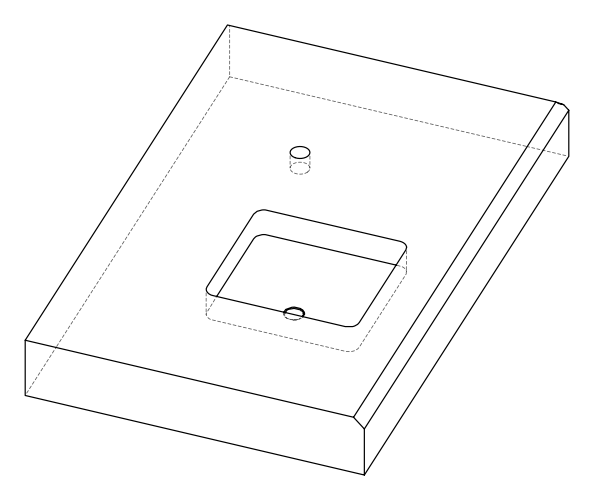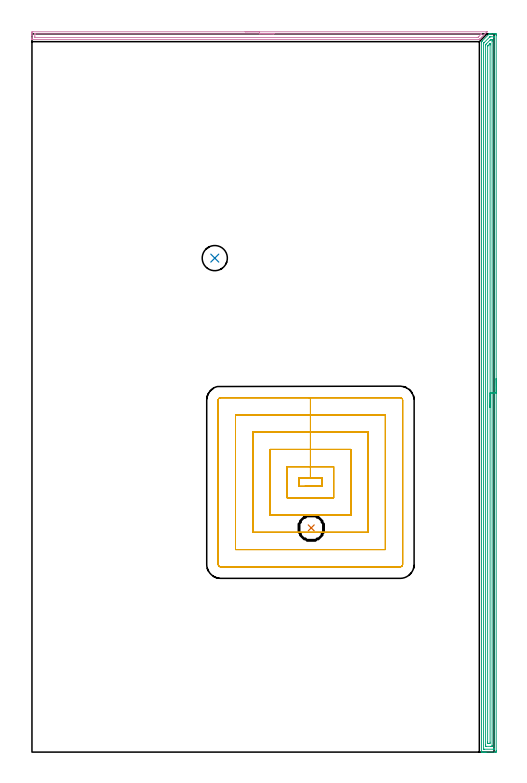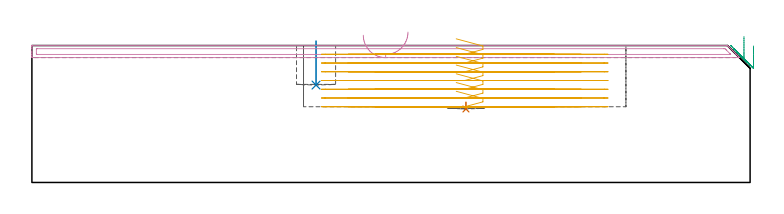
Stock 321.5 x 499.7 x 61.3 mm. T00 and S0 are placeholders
(PLAN: 5 operations, 2 tool changes, 44.7 min)
(1 INDEXABLE_INSERT_DRILL_BLIND_HOLE_FROM_SOLID | STEP1POCKET | NXT0302_006 | 0.02 min | 6764 mm3)
(2 INDEXABLE_INSERT_DRILL_BLIND_HOLE_FROM_SOLID_1 | STEP1POCKET_1 | NXT0302_006 | 0.08 min | 4196 mm3)
(3 AREA_MILL | FG_CHAMFER_SURFACE | UGT0205_001 | 16.17 min | 25995 mm3)
(4 AREA_MILL_1 | FG_CHAMFER_SURFACE_1 | UGT0205_001 | 5.22 min | 4564 mm3)
(5 MILL_RECTANGULAR_POCKET | POCKET_RECTANGULAR_STRAIGHT | UGT0201_008 | Follow Part, ap 4, ae 75% | 23.16 min | 519972 mm3)
(TOOL NXT0302_006 | Index. Insert Drill 17.5mm [880-D1750L25-05] | D17.5 PA176 FL88 Z2)
(TOOL UGT0205_001 | Chamfer Mill 20 x 3 x 45 deg. | D20 FL50 Z2)
(TOOL UGT0201_008 | End Mill 16 mm | D16 FL32 Z4)
(OP 1 INDEXABLE_INSERT_DRILL_BLIND_HOLE_FROM_SOLID)
G17 G21 G94 G90
T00 M6
G54
G17 G0 G90 X194.3 Y156. S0 M3
G43 Z71.3 H1
G94 G81 G98 Z32.9 F250. R35.9
G80
M5
M2
(OP 2 INDEXABLE_INSERT_DRILL_BLIND_HOLE_FROM_SOLID_1)
G17 G21 G94 G90
T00 M6
G54
G17 G0 G90 X127.2 Y343.7 S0 M3
G43 Z71.3 H1
G94 G81 G98 Z43.6 F250. R63.3
G80
M5
M2
(OP 3 AREA_MILL)
G17 G21 G94 G90
T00 M6
G54
G17 G0 G90 X323. Y259.85 S1061 M3
G43 Z71.3 H0
Z61.1
G94 G1 Y259.812 Z60.228 F250.
Y259.698 Z59.364
Y259.509 Z58.512
Y259.247 Z57.68
Y258.913 Z56.874
Y258.51 Z56.1
Y258.042 Z55.364
Y257.51 Z54.672
Y256.921 Z54.029
Y256.278 Z53.44
Y255.586 Z52.909
Y254.85 Z52.44
Y254.076 Z52.037
Y253.27 Z51.703
Y252.438 Z51.441
Y251.586 Z51.252
Y250.722 Z51.138
Y249.85 Z51.1
Y0.882
X322.998 Y0.617 Z51.102
X322.992 Y0.007 Z51.106
X322.985 Y0.004 Z51.112
X322.371 Y0. Z51.727
X316.112 Z57.983
X315.559 Z58.538
X315.218 Z58.879
X314.665 Z59.431
X314.323 Z59.772
X313.64 Z60.46
X313.281 Z60.819
X312.869 Z61.222
X312.839 Y0.004 Z61.252
X312.803 Y0.01 Z61.288
X312.8 Y0.171 Z61.3
Y493.723
X312.798 Y494.295 Z61.283
X312.948 Y494.45 Z61.147
X313.115 Y494.616 Z60.983
X313.297 Y494.798 Z60.801
X318.028 Y499.529 Z56.07
X318.15 Y499.654 Z55.941
X318.197 Y499.69 Z55.893
X318.239 Y499.699 Z55.851
X318.449 Y499.7 Z55.646
X318.636 Z55.463
X319.005 Z55.095
X319.688 Z54.407
X320.924 Z53.173
X321.477 Z52.618
X322.095 Z52.001
X322.371 Y499.699 Z51.725
X322.985 Y499.696 Z51.111
X322.991 Y499.693 Z51.105
X322.997 Y499.083 Z51.103
X323. Y498.454 Z51.1
Y249.85
X321.586 Z52.514
X321.585 Y2.404 Z52.515
X321.584 Y2.297 Z52.516
X321.58 Y2.186 Z52.52
X321.571 Y2.01 Z52.529
X321.477 Y2.008 Z52.623
X320.986 Y2.001 Z53.114
X314.727 Y2. Z59.373
X314.323 Y2.003 Z59.777
X314.266 Y2.006 Z59.834
X314.233 Y2.01 Z59.867
X314.221 Y2.02 Z59.879
X314.219 Y2.077 Z59.881
X314.215 Y2.295 Z59.885
Y2.404
X314.214 Y2.513 Z59.886
X314.215 Y492.938 Z59.885
X314.217 Y493.048 Z59.883
X314.221 Y493.26 Z59.879
X314.323 Y493.368 Z59.777
X314.499 Y493.547 Z59.601
X314.672 Y493.723 Z59.428
X318.246 Y497.296 Z55.854
X318.522 Y497.568 Z55.578
X318.614 Y497.656 Z55.486
X318.647 Y497.685 Z55.453
X318.694 Y497.69 Z55.406
X318.794 Y497.694 Z55.306
X319.284 Y497.699 Z54.816
X321.072 Y497.7 Z53.028
X321.477 Y497.697 Z52.623
X321.534 Y497.694 Z52.566
X321.567 Y497.69 Z52.533
X321.579 Y497.68 Z52.521
X321.581 Y497.623 Z52.519
X321.585 Y497.405 Z52.515
X321.586 Y497.296 Z52.514
Y497.187
Y249.85
X320.172 Z53.928
X320.171 Y4.601 Z53.929
X320.17 Y4.191 Z53.93
X320.167 Y4.07 Z53.933
X320.165 Y4.019 Z53.935
X320.07 Y4.01 Z54.03
X319.877 Y4.002 Z54.223
X319.688 Y4.001 Z54.412
X318.985 Y4. Z55.115
X316.112 Z57.988
X315.921 Y4.001 Z58.179
X315.794 Y4.002 Z58.306
X315.692 Y4.007 Z58.408
X315.635 Y4.012 Z58.465
X315.633 Y4.031 Z58.467
X315.631 Y4.191 Z58.469
X315.629 Y4.673 Z58.471
X315.628 Y5.084 Z58.472
X315.629 Y491.525 Z58.471
X315.632 Y491.936 Z58.468
X315.635 Y492.177 Z58.465
X315.64 Y492.229 Z58.46
X315.67 Y492.264 Z58.43
X315.725 Y492.323 Z58.375
X316.112 Y492.713 Z57.988
X318.851 Y495.452 Z55.249
X318.909 Y495.509 Z55.191
X319.067 Y495.659 Z55.033
X319.096 Y495.685 Z55.004
X319.18 Y495.692 Z54.92
X319.307 Y495.697 Z54.793
X319.498 Y495.7 Z54.602
X320.006 Y495.698 Z54.094
X320.108 Y495.693 Z53.992
X320.165 Y495.688 Z53.935
X320.167 Y495.669 Z53.933
X320.169 Y495.509 Z53.931
X320.171 Y495.027 Z53.929
X320.172 Y494.616 Z53.928
Y249.85
X318.757 Z55.343
Y6.871
X318.75 Y6.021 Z55.35
X317.9 Y6.001 Z56.2
X317.877 Z56.223
X317.05 Y6.023 Z57.05
X317.043 Y6.833 Z57.057
Y6.871
Y491.005
X317.044 Y491.043 Z57.056
X317.05 Y491.148 Z57.05
X317.057 Y491.196 Z57.043
X317.096 Y491.239 Z57.004
X317.228 Y491.376 Z56.872
X317.396 Y491.546 Z56.704
X317.785 Y491.936 Z56.315
X318.678 Y492.829 Z55.422
X318.699 Y492.849 Z55.401
X318.74 Y492.884 Z55.36
X318.744 Y492.886 Z55.356
X318.751 Y492.872 Z55.349
X318.755 Y492.829 Z55.345
X318.756 Y492.745 Z55.344
X318.757 Y491.973 Z55.343
Y249.85
Y248.978 Z55.381
Y248.114 Z55.495
Y247.262 Z55.683
Y246.43 Z55.946
Y245.624 Z56.28
Y244.85 Z56.682
Y244.114 Z57.151
Y243.422 Z57.682
Y242.779 Z58.272
Y242.19 Z58.915
Y241.658 Z59.607
Y241.19 Z60.343
Y240.787 Z61.116
Y240.453 Z61.922
Y240.191 Z62.754
Y240.002 Z63.606
Y239.888 Z64.471
Y239.85 Z65.343
G0 Z71.3
M5
M2
(OP 4 AREA_MILL_1)
G17 G21 G94 G90
T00 M6
G54
G17 G0 G90 X148.35 Y501.2 S1061 M3
G43 Z71.3 H0
Z65.9
G94 G1 X148.388 Z65.028 F250.
X148.502 Z64.164
X148.691 Z63.312
X148.953 Z62.48
X149.287 Z61.674
X149.69 Z60.9
X150.158 Z60.164
X150.69 Z59.472
X151.279 Z58.829
X151.922 Z58.24
X152.614 Z57.708
X153.35 Z57.24
X154.124 Z56.837
X154.93 Z56.503
X155.762 Z56.241
X156.613 Z56.052
X157.478 Z55.938
X158.35 Z55.9
X316.408
X316.674 Y501.195 Z55.905
X316.681 Y501.193 Z55.906
X316.674 Y501.174 Z55.926
X316.592 Y501.092 Z56.008
X316.212 Y500.71 Z56.386
X315.735 Y500.235 Z56.865
X315.328 Y499.826 Z57.27
X315.184 Y499.684 Z57.415
X314.891 Y499.391 Z57.709
X314.444 Y498.942 Z58.155
X313.977 Y498.477 Z58.623
X313.559 Y498.058 Z59.039
X313.064 Y497.563 Z59.536
X312.675 Y497.174 Z59.923
X312.15 Y496.65 Z60.449
X311.907 Y496.406 Z60.691
X311.791 Y496.29 Z60.808
X311.61 Y496.109 Z60.99
X311.507 Y496.007 Z61.093
X311.312 Y495.816 Z61.278
X311.295 Y495.804 Z61.289
X311.163 Y495.8 Z61.3
X0.175
X0.01 Y495.803 Z61.288
X0.008 Y495.818 Z61.273
X0. Y496.184 Z60.915
Y496.48 Z60.62
Y497.174 Z59.921
Y498.405 Z58.692
Y498.942 Z58.152
Y499.558 Z57.538
Y499.826 Z57.269
Y500.442 Z56.654
X0.003 Y500.71 Z56.386
X0.009 Y501.191 Z55.905
X0.133 Y501.194 Z55.903
X0.622 Y501.2 Z55.9
X158.35
Y499.786 Z57.314
X312.545 Y499.785 Z57.315
X312.813 Y499.779 Z57.321
X312.782 Y499.741 Z57.359
X312.69 Y499.642 Z57.458
X312.598 Y499.548 Z57.552
X312.503 Y499.453 Z57.647
X310.913 Y497.863 Z59.237
X310.716 Y497.667 Z59.433
X310.463 Y497.424 Z59.676
X310.244 Y497.221 Z59.879
X309.822 Y497.215 Z59.885
X309.781 Y497.214 Z59.886
X2.368 Y497.215 Z59.885
X2.013 Y497.221 Z59.879
X2.007 Y497.335 Z59.765
X2.001 Y497.578 Z59.522
Y499.346 Z57.754
X2.01 Y499.751 Z57.349
X2.018 Y499.78 Z57.32
X2.037 Y499.782 Z57.318
X2.09 Y499.785 Z57.315
X2.196 Y499.786 Z57.314
X2.409
X158.35
X159.222 Z57.352
X160.086 Z57.466
X160.938 Z57.655
X161.77 Z57.917
X162.576 Z58.251
X163.35 Z58.654
X164.086 Z59.123
X164.778 Z59.654
X165.421 Z60.243
X166.01 Z60.886
X166.541 Z61.578
X167.01 Z62.314
X167.413 Z63.088
X167.747 Z63.894
X168.009 Z64.726
X168.198 Z65.578
X168.312 Z66.443
X168.35 Z67.314
G0 Z71.3
M5
M2
(OP 5 MILL_RECTANGULAR_POCKET)
G17 G21 G94 G90
T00 M6
G54
G17 G0 G90 X189.946 Y184.9 S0 M3
G43 Z71.3 H0
Z64.3
G94 G1 X201.9 Z61.097 F250.
Y190.6 Z59.569
X193.75 Z57.386
X185.6 F500.
Y184.9
X201.9
Y190.6
X193.75
Y198.6
X177.6
Y176.9
X209.9
Y198.6
X193.75
Y210.6
X165.6
Y164.9
X221.9
Y210.6
X193.75
Y222.6
X153.6
Y152.9
X233.9
Y222.6
X193.75
Y234.6
X141.6
Y140.9
X245.9
Y234.6
X193.75
Y246.6
X131.3
G3 X129.6 Y244.9 R1.7
G1 Y130.6
G3 X131.3 Y128.9 R1.7
G1 X256.2
G3 X257.9 Y130.6 R1.7
G1 Y244.9
G3 X256.2 Y246.6 R1.7
G1 X193.75
X192.75
G0 X189.946 Y184.9 Z60.386
G1 X201.9 Z57.182 F250.
Y190.6 Z55.655
X193.75 Z53.471
X185.6 F500.
Y184.9
X201.9
Y190.6
X193.75
Y198.6
X177.6
Y176.9
X209.9
Y198.6
X193.75
Y210.6
X165.6
Y164.9
X221.9
Y210.6
X193.75
Y222.6
X153.6
Y152.9
X233.9
Y222.6
X193.75
Y234.6
X141.6
Y140.9
X245.9
Y234.6
X193.75
Y246.6
X131.3
G3 X129.6 Y244.9 R1.7
G1 Y130.6
G3 X131.3 Y128.9 R1.7
G1 X256.2
G3 X257.9 Y130.6 R1.7
G1 Y244.9
G3 X256.2 Y246.6 R1.7
G1 X193.75
X192.75
G0 X189.946 Y184.9 Z56.471
G1 X201.9 Z53.268 F250.
Y190.6 Z51.741
X193.75 Z49.557
X185.6 F500.
Y184.9
X201.9
Y190.6
X193.75
Y198.6
X177.6
Y176.9
X209.9
Y198.6
X193.75
Y210.6
X165.6
Y164.9
X221.9
Y210.6
X193.75
Y222.6
X153.6
Y152.9
X233.9
Y222.6
X193.75
Y234.6
X141.6
Y140.9
X245.9
Y234.6
X193.75
Y246.6
X131.3
G3 X129.6 Y244.9 R1.7
G1 Y130.6
G3 X131.3 Y128.9 R1.7
G1 X256.2
G3 X257.9 Y130.6 R1.7
G1 Y244.9
G3 X256.2 Y246.6 R1.7
G1 X193.75
X192.75
G0 X189.946 Y184.9 Z52.557
G1 X201.9 Z49.354 F250.
Y190.6 Z47.827
X193.75 Z45.643
X185.6 F500.
Y184.9
X201.9
Y190.6
X193.75
Y198.6
X177.6
Y176.9
X209.9
Y198.6
X193.75
Y210.6
X165.6
Y164.9
X221.9
Y210.6
X193.75
Y222.6
X153.6
Y152.9
X233.9
Y222.6
X193.75
Y234.6
X141.6
Y140.9
X245.9
Y234.6
X193.75
Y246.6
X131.3
G3 X129.6 Y244.9 R1.7
G1 Y130.6
G3 X131.3 Y128.9 R1.7
G1 X256.2
G3 X257.9 Y130.6 R1.7
G1 Y244.9
G3 X256.2 Y246.6 R1.7
G1 X193.75
X192.75
G0 X189.946 Y184.9 Z48.643
G1 X201.9 Z45.44 F250.
Y190.6 Z43.912
X193.75 Z41.729
X185.6 F500.
Y184.9
X201.9
Y190.6
X193.75
Y198.6
X177.6
Y176.9
X209.9
Y198.6
X193.75
Y210.6
X165.6
Y164.9
X221.9
Y210.6
X193.75
Y222.6
X153.6
Y152.9
X233.9
Y222.6
X193.75
Y234.6
X141.6
Y140.9
X245.9
Y234.6
X193.75
Y246.6
X131.3
G3 X129.6 Y244.9 R1.7
G1 Y130.6
G3 X131.3 Y128.9 R1.7
G1 X256.2
G3 X257.9 Y130.6 R1.7
G1 Y244.9
G3 X256.2 Y246.6 R1.7
G1 X193.75
X192.75
G0 X189.946 Y184.9 Z44.729
G1 X201.9 Z41.525 F250.
Y190.6 Z39.998
X193.75 Z37.814
X185.6 F500.
Y184.9
X201.9
Y190.6
X193.75
Y198.6
X177.6
Y176.9
X209.9
Y198.6
X193.75
Y210.6
X165.6
Y164.9
X221.9
Y210.6
X193.75
Y222.6
X153.6
Y152.9
X233.9
Y222.6
X193.75
Y234.6
X141.6
Y140.9
X245.9
Y234.6
X193.75
Y246.6
X131.3
G3 X129.6 Y244.9 R1.7
G1 Y130.6
G3 X131.3 Y128.9 R1.7
G1 X256.2
G3 X257.9 Y130.6 R1.7
G1 Y244.9
G3 X256.2 Y246.6 R1.7
G1 X193.75
X192.75
G0 X189.946 Y184.9 Z40.814
G1 X201.9 Z37.611 F250.
Y190.6 Z36.084
X193.75 Z33.9
X185.6 F500.
Y184.9
X201.9
Y190.6
X193.75
Y198.6
X177.6
Y176.9
X209.9
Y198.6
X193.75
Y210.6
X165.6
Y164.9
X221.9
Y210.6
X193.75
Y222.6
X153.6
Y152.9
X233.9
Y222.6
X193.75
Y234.6
X141.6
Y140.9
X245.9
Y234.6
X193.75
Y246.6
X131.3
G3 X129.6 Y244.9 R1.7
G1 Y130.6
G3 X131.3 Y128.9 R1.7
G1 X256.2
G3 X257.9 Y130.6 R1.7
G1 Y244.9
G3 X256.2 Y246.6 R1.7
G1 X193.75
X192.75
G0 Z71.3
M5
M2
